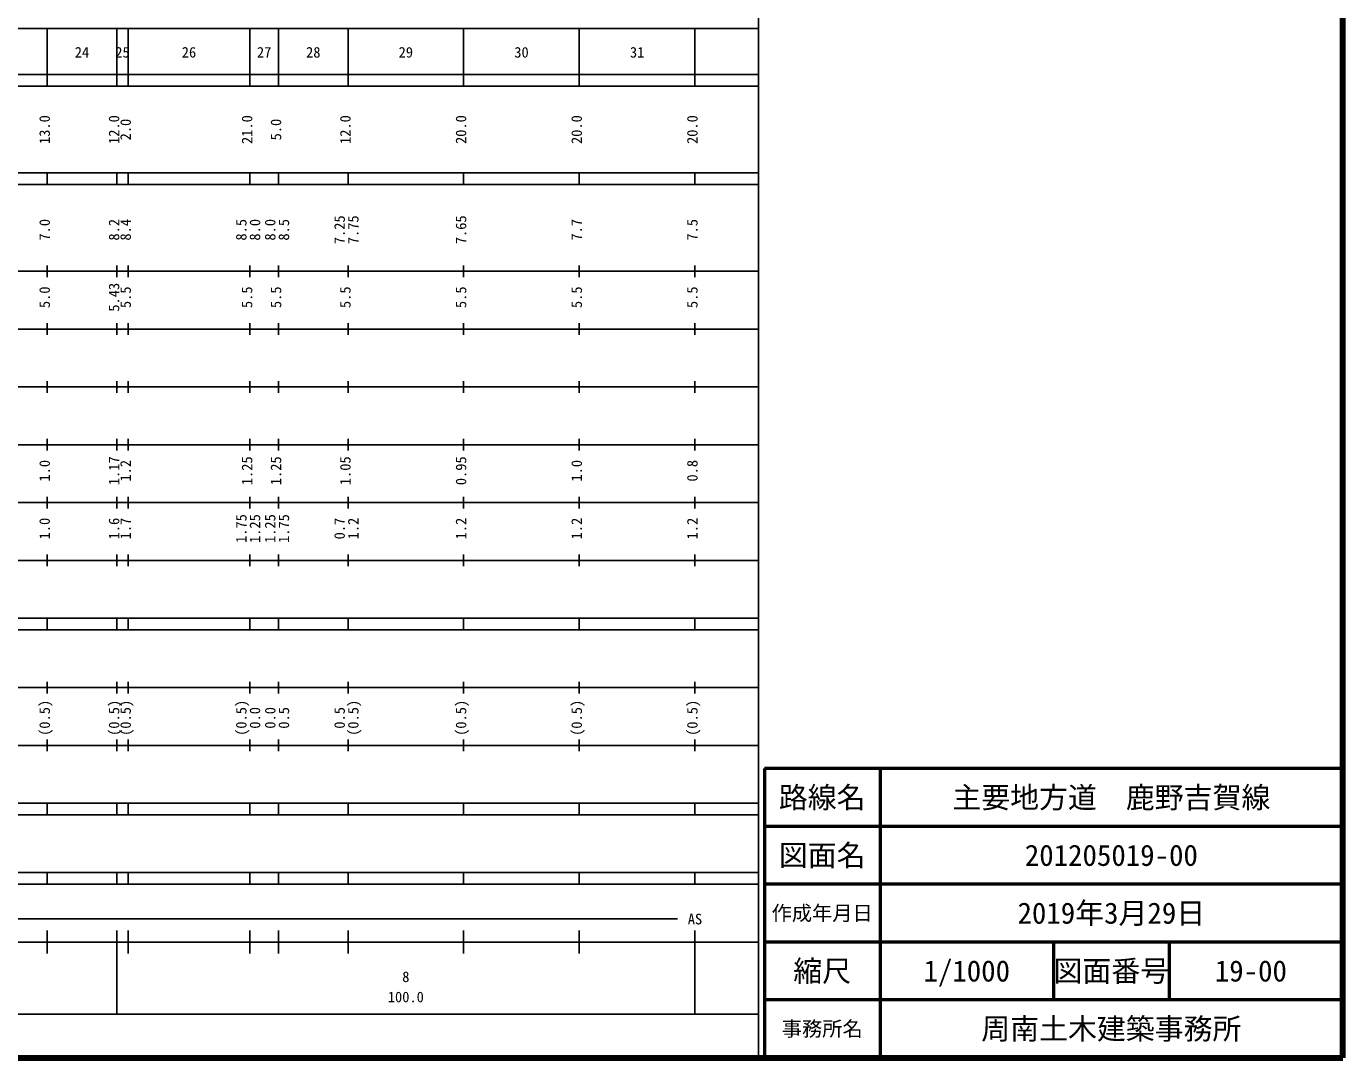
# Model space of a CAD drawing. Units: millimetres on the paper, enlarged 1000 times. Extents: x 40000 to 680000, y 20000 to 380000.
# Drawn here: x 452376 to 680000, y 20000 to 198357 of the extents above; entities that cross this region are included whole.
import ezdxf
from ezdxf.enums import TextEntityAlignment as Align

# ---------------------------------------------------------------- set-up
doc = ezdxf.new("R2010")
doc.units = ezdxf.units.MM
doc.header["$LTSCALE"] = 1000
for name, color, linetype, lineweight in [('M-TTL', 2, 'Continuous', 140), ('M-TTL-BAND', 7, 'Continuous', 25), ('M-TTL-FRAM', 2, 'Continuous', 50), ('M-TTL-LINE', 7, 'Continuous', 50)]:
    doc.layers.add(name, color=color, linetype=linetype, lineweight=lineweight)
doc.layers.add('M-TTL-TXT', color=7, linetype='Continuous')
doc.styles.add('ＭＳ ゴシック', font='')
doc.styles.get('ＭＳ ゴシック').set_extended_font_data('MS Gothic')

msp = doc.modelspace()

# ---------------------------------------------------------------- linework, layer by layer
at = {"layer": 'M-TTL'}
for p, q in [((680000, 20000), (680000, 380000)), ((40000, 20000), (680000, 20000))]:
    msp.add_line(p, q, dxfattribs=at)
at = {"layer": 'M-TTL-BAND'}
for p, q in [((579000, 20000), (579000, 370000)), ((68000, 198000), (579000, 198000)), ((456000, 188000), (456000, 198000)), ((468000, 188000), (468000, 198000)), ((470000, 188000), (470000, 198000)), ((491000, 188000), (491000, 198000)), ((496000, 188000), (496000, 198000)), ((508000, 188000), (508000, 198000)), ((528000, 188000), (528000, 198000)), ((548000, 188000), (548000, 198000)), ((568000, 188000), (568000, 198000)), ((40000, 190000), (579000, 190000)), ((40000, 188000), (579000, 188000)), ((40000, 173000), (579000, 173000)), ((456000, 171000), (456000, 173000)), ((468000, 171000), (468000, 173000)), ((470000, 171000), (470000, 173000)), ((491000, 171000), (491000, 173000)), ((496000, 171000), (496000, 173000)), ((508000, 171000), (508000, 173000)), ((528000, 171000), (528000, 173000)), ((548000, 171000), (548000, 173000)), ((568000, 171000), (568000, 173000)), ((40000, 171000), (579000, 171000)), ((40000, 156000), (579000, 156000)), ((456000, 155000), (456000, 157000)), ((468000, 155000), (468000, 157000)), ((470000, 155000), (470000, 157000)), ((491000, 155000), (491000, 157000)), ((496000, 155000), (496000, 157000)), ((508000, 155000), (508000, 157000)), ((528000, 155000), (528000, 157000)), ((548000, 155000), (548000, 157000)), ((568000, 155000), (568000, 157000)), ((46000, 146000), (579000, 146000)), ((456000, 145000), (456000, 147000)), ((468000, 145000), (468000, 147000)), ((470000, 145000), (470000, 147000)), ((491000, 145000), (491000, 147000)), ((496000, 145000), (496000, 147000)), ((508000, 145000), (508000, 147000)), ((528000, 145000), (528000, 147000)), ((548000, 145000), (548000, 147000)), ((568000, 145000), (568000, 147000)), ((456000, 135000), (456000, 137000)), ((468000, 135000), (468000, 137000)), ((470000, 135000), (470000, 137000)), ((491000, 135000), (491000, 137000)), ((496000, 135000), (496000, 137000)), ((508000, 135000), (508000, 137000)), ((528000, 135000), (528000, 137000)), ((548000, 135000), (548000, 137000)), ((568000, 135000), (568000, 137000)), ((52000, 136000), (579000, 136000)), ((46000, 126000), (579000, 126000)), ((456000, 125000), (456000, 127000)), ((468000, 125000), (468000, 127000)), ((470000, 125000), (470000, 127000)), ((491000, 125000), (491000, 127000)), ((496000, 125000), (496000, 127000)), ((508000, 125000), (508000, 127000)), ((528000, 125000), (528000, 127000)), ((548000, 125000), (548000, 127000)), ((568000, 125000), (568000, 127000)), ((456000, 115000), (456000, 117000)), ((468000, 115000), (468000, 117000)), ((470000, 115000), (470000, 117000)), ((491000, 115000), (491000, 117000)), ((496000, 115000), (496000, 117000)), ((508000, 115000), (508000, 117000)), ((528000, 115000), (528000, 117000)), ((548000, 115000), (548000, 117000)), ((568000, 115000), (568000, 117000)), ((52000, 116000), (579000, 116000)), ((456000, 105000), (456000, 107000)), ((468000, 105000), (468000, 107000)), ((470000, 105000), (470000, 107000)), ((491000, 105000), (491000, 107000)), ((496000, 105000), (496000, 107000)), ((508000, 105000), (508000, 107000)), ((528000, 105000), (528000, 107000)), ((548000, 105000), (548000, 107000)), ((568000, 105000), (568000, 107000)), ((46000, 106000), (579000, 106000)), ((40000, 96000), (579000, 96000)), ((456000, 94000), (456000, 96000)), ((468000, 94000), (468000, 96000)), ((470000, 94000), (470000, 96000)), ((491000, 94000), (491000, 96000)), ((496000, 94000), (496000, 96000)), ((508000, 94000), (508000, 96000)), ((528000, 94000), (528000, 96000)), ((548000, 94000), (548000, 96000)), ((568000, 94000), (568000, 96000)), ((40000, 94000), (579000, 94000)), ((456000, 83000), (456000, 85000)), ((468000, 83000), (468000, 85000)), ((470000, 83000), (470000, 85000)), ((491000, 83000), (491000, 85000)), ((496000, 83000), (496000, 85000)), ((508000, 83000), (508000, 85000)), ((528000, 83000), (528000, 85000)), ((548000, 83000), (548000, 85000)), ((568000, 83000), (568000, 85000)), ((49000, 84000), (579000, 84000)), ((40000, 74000), (579000, 74000)), ((456000, 73000), (456000, 75000)), ((468000, 73000), (468000, 75000)), ((470000, 73000), (470000, 75000)), ((491000, 73000), (491000, 75000)), ((496000, 73000), (496000, 75000)), ((508000, 73000), (508000, 75000)), ((528000, 73000), (528000, 75000)), ((548000, 73000), (548000, 75000)), ((568000, 73000), (568000, 75000)), ((40000, 64000), (579000, 64000)), ((456000, 62000), (456000, 64000)), ((468000, 62000), (468000, 64000)), ((470000, 62000), (470000, 64000)), ((491000, 62000), (491000, 64000)), ((496000, 62000), (496000, 64000)), ((508000, 62000), (508000, 64000)), ((528000, 62000), (528000, 64000)), ((548000, 62000), (548000, 64000)), ((568000, 62000), (568000, 64000)), ((40000, 62000), (579000, 62000)), ((40000, 52000), (579000, 52000)), ((456000, 50000), (456000, 52000)), ((468000, 50000), (468000, 52000)), ((470000, 50000), (470000, 52000)), ((491000, 50000), (491000, 52000)), ((496000, 50000), (496000, 52000)), ((508000, 50000), (508000, 52000)), ((528000, 50000), (528000, 52000)), ((548000, 50000), (548000, 52000)), ((568000, 50000), (568000, 52000)), ((40000, 50000), (579000, 50000)), ((348500, 44000), (565000, 44000)), ((456000, 38000), (456000, 42000)), ((468000, 27500), (468000, 42000)), ((470000, 38000), (470000, 42000)), ((491000, 38000), (491000, 42000)), ((496000, 38000), (496000, 42000)), ((508000, 38000), (508000, 42000)), ((528000, 38000), (528000, 42000)), ((548000, 38000), (548000, 42000)), ((568000, 27500), (568000, 42000)), ((40000, 40000), (579000, 40000)), ((68000, 27500), (579000, 27500))]:
    msp.add_line(p, q, dxfattribs=at)
at = {"layer": 'M-TTL-FRAM'}
for p, q in [((680000, 70000), (580000, 70000)), ((580000, 70000), (580000, 20000))]:
    msp.add_line(p, q, dxfattribs=at)
at = {"layer": 'M-TTL-LINE'}
for p, q in [((600000, 70000), (600000, 20000)), ((680000, 60000), (580000, 60000)), ((680000, 50000), (580000, 50000)), ((680000, 40000), (580000, 40000)), ((630000, 40000), (630000, 30000)), ((650000, 40000), (650000, 30000)), ((680000, 30000), (580000, 30000))]:
    msp.add_line(p, q, dxfattribs=at)

# ---------------------------------------------------------------- texts
at = {"layer": 'M-TTL-BAND', "style": 'ＭＳ ゴシック'}
for s, p in [('24', (462000, 192405)), ('25', (469000, 192405)), ('26', (480500, 192405)), ('27', (493500, 192405)), ('28', (502000, 192405)), ('29', (518000, 192405)), ('30', (538000, 192405)), ('31', (558000, 192405)), ('AS', (568000, 42500)), ('8', (518000, 32523)), ('100.0', (518000, 29033))]:
    msp.add_text(s, height=1833, dxfattribs=at).set_placement(p, align=Align.BOTTOM_CENTER)
for s, p in [('13.0', (457000, 180500)), ('12.0', (469000, 180500)), ('2.0', (471000, 180500)), ('21.0', (492000, 180500)), ('5.0', (497000, 180500)), ('12.0', (509000, 180500)), ('20.0', (529000, 180500)), ('20.0', (549000, 180500)), ('20.0', (569000, 180500)), ('7.0', (457000, 163174)), ('8.2', (469000, 163174)), ('8.4', (471000, 163174)), ('8.5', (491000, 163174)), ('8.0', (493370, 163174)), ('8.0', (496000, 163174)), ('8.5', (498370, 163174)), ('7.25', (508000, 163174)), ('7.75', (510370, 163174)), ('7.65', (529000, 163174)), ('7.7', (549000, 163174)), ('7.5', (569000, 163174)), ('5.0', (457000, 151500)), ('5.43', (469000, 151500)), ('5.5', (471000, 151500)), ('5.5', (492000, 151500)), ('5.5', (497000, 151500)), ('5.5', (509000, 151500)), ('5.5', (529000, 151500)), ('5.5', (549000, 151500)), ('5.5', (569000, 151500)), ('1.0', (457000, 121500)), ('1.17', (469000, 121500)), ('1.2', (471000, 121500)), ('1.25', (492000, 121500)), ('1.25', (497000, 121500)), ('1.05', (509000, 121500)), ('0.95', (529000, 121500)), ('1.0', (549000, 121500)), ('0.8', (569000, 121500)), ('1.75', (491000, 111500)), ('1.25', (493370, 111500)), ('1.25', (496000, 111500)), ('1.75', (498370, 111500)), ('1.0', (457000, 111500)), ('1.6', (469000, 111500)), ('1.7', (471000, 111500)), ('0.7', (508000, 111500)), ('1.2', (510370, 111500)), ('1.2', (529000, 111500)), ('1.2', (549000, 111500)), ('1.2', (569000, 111500)), ('(0.5)', (457000, 78764)), ('(0.5)', (469000, 78764)), ('(0.5)', (471000, 78764)), ('(0.5)', (491000, 78764)), ('0.0', (493370, 78764)), ('0.0', (496000, 78764)), ('0.5', (498370, 78764)), ('0.5', (508000, 78764)), ('(0.5)', (510370, 78764)), ('(0.5)', (529000, 78764)), ('(0.5)', (549000, 78764)), ('(0.5)', (569000, 78764))]:
    msp.add_text(s, height=1833, rotation=90, dxfattribs=at).set_placement(p, align=Align.BOTTOM_CENTER)
at = {"layer": 'M-TTL-TXT', "style": 'ＭＳ ゴシック'}
for s, height, p in [('路線名', 3666, (590000, 65000)), ('路線名', 3666, (590000, 65000)), ('主要地方道\u3000鹿野吉賀線', 3666, (640000, 65000)), ('図面名', 3666, (590000, 55000)), ('図面名', 3666, (590000, 55000)), ('201205019-00', 3666, (640000, 55000)), ('作成年月日', 2566, (590000, 45000)), ('作成年月日', 2566, (590000, 45000)), ('2019年3月29日', 3666, (640000, 45000)), ('縮尺', 3666, (590000, 35000)), ('縮尺', 3666, (590000, 35000)), ('1/1000', 3666, (615000, 35000)), ('図面番号', 3666, (640000, 35000)), ('図面番号', 3666, (640000, 35000)), ('19-00', 3666, (664125, 35000)), ('周南土木建築事務所', 3666, (640000, 25000)), ('事務所名', 2566, (590000, 25000)), ('事務所名', 2566, (590000, 25000))]:
    msp.add_text(s, height=height, dxfattribs=at).set_placement(p, align=Align.MIDDLE_CENTER)

doc.saveas('drawing.dxf')
